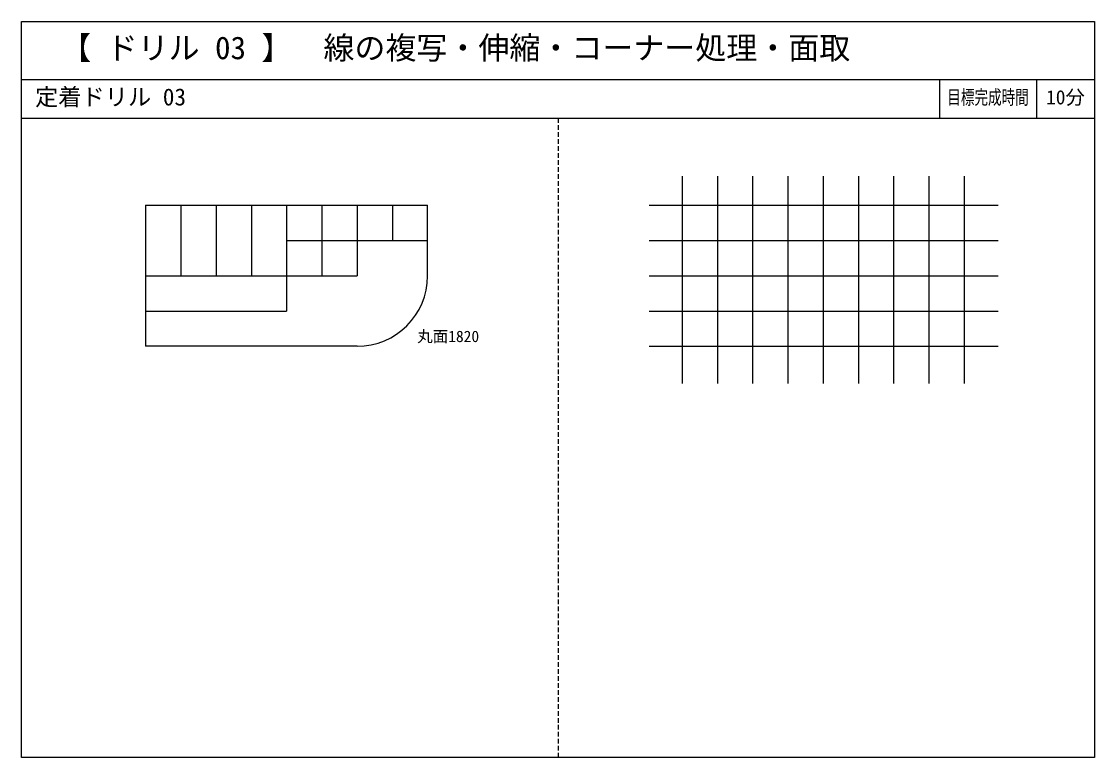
# Model space of a CAD drawing. Units: millimetres, scale not verified. Extents: x -13850 to 13850, y -9500 to 9500.
import ezdxf
from ezdxf.enums import TextEntityAlignment as Align

# ---------------------------------------------------------------- set-up
doc = ezdxf.new("R2010")
doc.units = ezdxf.units.MM
doc.header["$LTSCALE"] = 100
doc.linetypes.add('DASHED1', pattern=[1.8, 1.2, -0.6])
for name, color, linetype in [('0-0', 2, 'Continuous'), ('D-0', 7, 'Continuous'), ('E-0', 2, 'Continuous'), ('F-0', 7, 'Continuous')]:
    doc.layers.add(name, color=color, linetype=linetype)
doc.styles.add('ＭＳ ゴシック', font='')
doc.styles.get('ＭＳ ゴシック').set_extended_font_data('MS Gothic')

msp = doc.modelspace()

# ---------------------------------------------------------------- linework, layer by layer
at = {"layer": '0-0'}
for p, q in [((3204.3, 5506.4), (3204.3, 156.1)), ((4114.3, 5506.4), (4114.3, 156.1)), ((5024.3, 5506.4), (5024.3, 156.1)), ((5934.3, 5506.4), (5934.3, 156.1)), ((6844.3, 5506.4), (6844.3, 156.1)), ((7754.3, 5506.4), (7754.3, 156.1)), ((8664.3, 5506.4), (8664.3, 156.1)), ((9574.3, 5506.4), (9574.3, 156.1)), ((10484.3, 5506.4), (10484.3, 156.1)), ((2357.1, 4754.6), (11363.5, 4754.6)), ((2357.1, 3844.6), (11363.5, 3844.6)), ((2357.1, 2934.6), (11363.5, 2934.6)), ((2357.1, 2024.6), (11363.5, 2024.6)), ((2357.1, 1114.6), (11363.5, 1114.6))]:
    msp.add_line(p, q, dxfattribs=at)
at = {"layer": 'E-0'}
for p, q in [((-10645.7, 4754.6), (-10645.7, 1114.6)), ((-10645.7, 4754.6), (-3365.7, 4754.6)), ((-9735.7, 4754.6), (-9735.7, 2934.6)), ((-8825.7, 4754.6), (-8825.7, 2934.6)), ((-7915.7, 4754.6), (-7915.7, 2934.6)), ((-7005.7, 4754.6), (-7005.7, 2024.6)), ((-6095.7, 4754.6), (-6095.7, 2934.6)), ((-5185.7, 4754.6), (-5185.7, 2934.6)), ((-4275.7, 4754.6), (-4275.7, 3844.6)), ((-3365.7, 2934.6), (-3365.7, 4754.6)), ((-7005.7, 3844.6), (-3365.7, 3844.6)), ((-10645.7, 2934.6), (-5185.7, 2934.6)), ((-10645.7, 2024.6), (-7005.7, 2024.6)), ((-5185.7, 1114.6), (-10645.7, 1114.6))]:
    msp.add_line(p, q, dxfattribs=at)
msp.add_arc((-5185.7, 2934.6), 1820, 270, 0, dxfattribs=at)
at = {"layer": 'F-0', "color": 6}
for p, q in [((-13850, 9500), (13850, 9500)), ((-13850, -9500), (-13850, 9500)), ((-13850, 8000), (13850, 8000))]:
    msp.add_line(p, q, dxfattribs=at)
at = {"layer": 'F-0'}
for p, q in [((9850, 8000), (9850, 7000)), ((12350, 8000), (12350, 7000)), ((-13850, 7000), (13850, 7000))]:
    msp.add_line(p, q, dxfattribs=at)
at = {"layer": 'F-0', "linetype": 'DASHED1'}
msp.add_line((0, 7000), (0, -9500), dxfattribs=at)
at = {"layer": 'F-0', "color": 6}
msp.add_lwpolyline([(13850, 9500), (13850, -9500), (-13850, -9500)], dxfattribs=at)

# ---------------------------------------------------------------- texts
at = {"layer": 'D-0', "style": 'ＭＳ ゴシック'}
msp.add_text('丸面1820', height=293.3, dxfattribs=at).set_placement((-3633.8, 1136.9), align=Align.BOTTOM_LEFT)
at = {"layer": 'F-0', "style": 'ＭＳ ゴシック'}
for s, height, p in [('【 ドリル 03 】\u3000線の複写・伸縮・コーナー処理・面取', 586.5, (-12850, 8350)), ('定着ドリル 03', 439.9, (-13500, 7200)), ('10分', 366.6, (12600, 7250))]:
    msp.add_text(s, height=height, dxfattribs=at).set_placement(p, align=Align.BOTTOM_LEFT)
at = {"layer": 'F-0', "style": 'ＭＳ ゴシック', "width": 0.7}
msp.add_text('目標完成時間', height=366.6, dxfattribs=at).set_placement((10050, 7250), align=Align.BOTTOM_LEFT)

doc.saveas('drawing.dxf')
